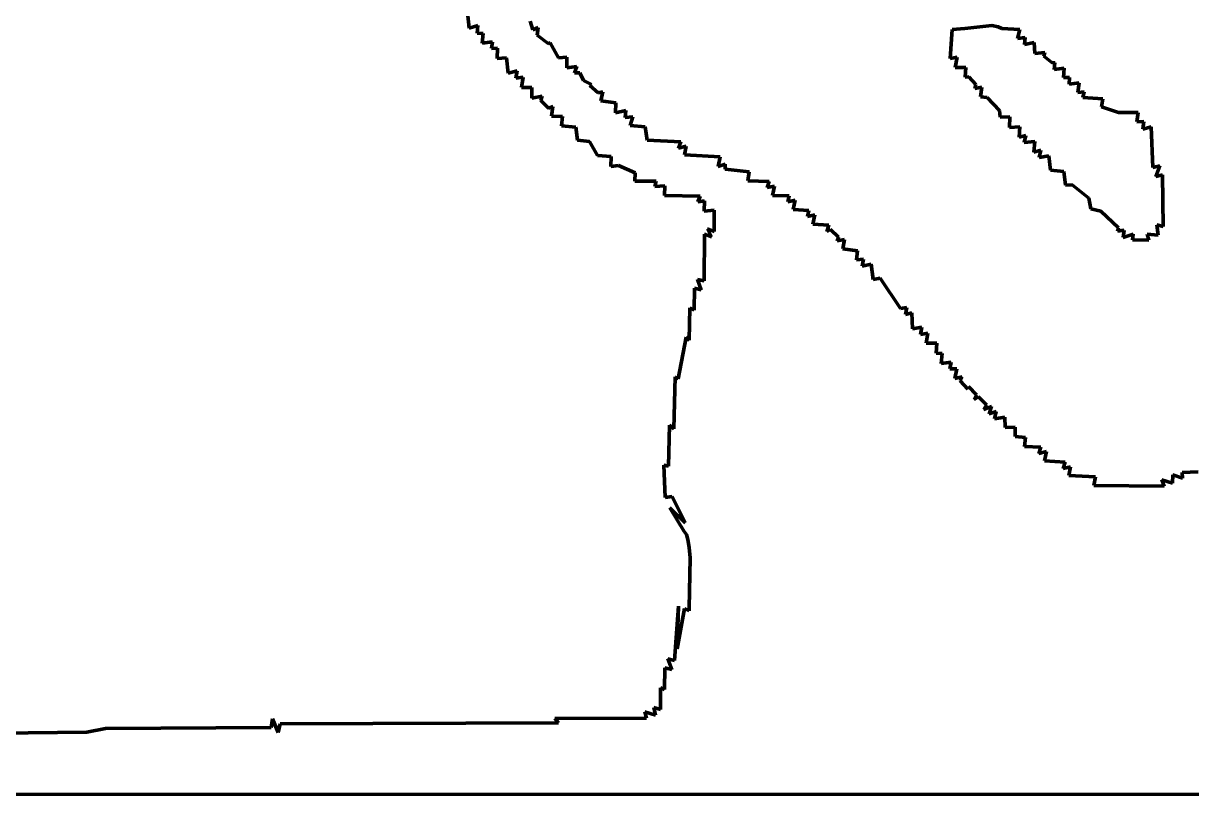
# Model space of a CAD drawing. Header units: millimetres. Extents: x 0 to 11.1, y 0 to 11.1.
# Drawn here: x 5.699 to 8.991, y 0 to 2.174 of the extents above; entities that cross this region are included whole.
import ezdxf

# ---------------------------------------------------------------- set-up
doc = ezdxf.new("R2010")
doc.units = ezdxf.units.MM
doc.layers.add('color#000000ff', color=7, linetype='CONTINUOUS', lineweight=100)
doc.layers.add('color#ffffffff', color=7, linetype='CONTINUOUS', lineweight=100)

msp = doc.modelspace()

# ---------------------------------------------------------------- linework, layer by layer
at = {"layer": 'color#000000ff'}
for p, q in [((6.9511, 2.2046), (6.9551, 2.1597)), ((7.1347, 2.1558), (7.1274, 2.1801)), ((6.9551, 2.1597), (6.9798, 2.1672)), ((6.9798, 2.1672), (6.9775, 2.1457)), ((6.9775, 2.1457), (6.9952, 2.1451)), ((6.9952, 2.1451), (6.9924, 2.1178)), ((7.1495, 2.1622), (7.1347, 2.1558)), ((7.1466, 2.1399), (7.1495, 2.1622)), ((7.1783, 2.1165), (7.1466, 2.1399)), ((8.3166, 2.156), (8.3106, 2.075)), ((8.3522, 2.1588), (8.3166, 2.156)), ((8.4278, 2.1672), (8.3522, 2.1588)), ((8.4457, 2.1636), (8.4278, 2.1672)), ((8.4563, 2.1596), (8.4457, 2.1636)), ((8.5065, 2.1559), (8.4563, 2.1596)), ((8.5003, 2.1305), (8.5065, 2.1559)), ((6.9924, 2.1178), (7.0214, 2.1213)), ((7.0214, 2.1213), (7.0185, 2.1029)), ((7.1836, 2.1191), (7.1783, 2.1165)), ((7.2069, 2.0762), (7.1836, 2.1191)), ((8.522, 2.1342), (8.5003, 2.1305)), ((8.5196, 2.1142), (8.522, 2.1342)), ((8.5475, 2.12), (8.5196, 2.1142)), ((8.549, 2.0886), (8.5475, 2.12)), ((7.0185, 2.1029), (7.0349, 2.1033)), ((7.0349, 2.1033), (7.0345, 2.0747)), ((7.0345, 2.0747), (7.0605, 2.0766)), ((7.0605, 2.0766), (7.0656, 2.0332)), ((7.2301, 2.0787), (7.2069, 2.0762)), ((7.2304, 2.0479), (7.2301, 2.0787)), ((8.3106, 2.075), (8.33, 2.0779)), ((8.33, 2.0779), (8.3248, 2.0489)), ((8.5769, 2.0916), (8.549, 2.0886)), ((8.5743, 2.0814), (8.5769, 2.0916)), ((8.5968, 2.0633), (8.5743, 2.0814)), ((7.2585, 2.052), (7.2304, 2.0479)), ((7.2524, 2.0338), (7.2585, 2.052)), ((8.3248, 2.0489), (8.3548, 2.049)), ((8.3548, 2.049), (8.3532, 2.022)), ((8.6054, 2.0622), (8.5968, 2.0633)), ((8.6034, 2.0437), (8.6054, 2.0622)), ((8.6317, 2.0477), (8.6034, 2.0437)), ((8.6302, 2.0215), (8.6317, 2.0477)), ((7.0656, 2.0332), (7.0909, 2.0394)), ((7.0909, 2.0394), (7.0873, 2.0189)), ((7.0873, 2.0189), (7.1071, 2.0222)), ((7.1071, 2.0222), (7.1024, 1.9927)), ((7.2668, 2.0338), (7.2524, 2.0338)), ((7.2778, 2.013), (7.2668, 2.0338)), ((7.2998, 2.0016), (7.2778, 2.013)), ((8.3532, 2.022), (8.3635, 2.0227)), ((8.3635, 2.0227), (8.3831, 2.001)), ((8.6471, 2.021), (8.6302, 2.0215)), ((8.6455, 2.0026), (8.6471, 2.021)), ((7.1024, 1.9927), (7.1315, 1.9931)), ((7.1315, 1.9931), (7.1317, 1.9632)), ((7.2954, 1.9983), (7.2998, 2.0016)), ((7.3192, 1.9775), (7.2954, 1.9983)), ((7.3316, 1.9809), (7.3192, 1.9775)), ((7.3264, 1.9552), (7.3316, 1.9809)), ((8.3831, 2.001), (8.3802, 1.9903)), ((8.3802, 1.9903), (8.3995, 1.9942)), ((8.3995, 1.9942), (8.3959, 1.9665)), ((8.6737, 2.0062), (8.6455, 2.0026)), ((8.6704, 1.979), (8.6737, 2.0062)), ((8.6882, 1.9803), (8.6704, 1.979)), ((8.6847, 1.9646), (8.6882, 1.9803)), ((7.1317, 1.9632), (7.1611, 1.9683)), ((7.1611, 1.9683), (7.1571, 1.9561)), ((7.1571, 1.9561), (7.1785, 1.9342)), ((7.3683, 1.9498), (7.3264, 1.9552)), ((7.3678, 1.9217), (7.3683, 1.9498)), ((8.3959, 1.9665), (8.4146, 1.9646)), ((8.4146, 1.9646), (8.4499, 1.9278)), ((8.7403, 1.961), (8.6847, 1.9646)), ((8.737, 1.9383), (8.7403, 1.961)), ((7.1785, 1.9342), (7.1914, 1.939)), ((7.1914, 1.939), (7.1871, 1.9124)), ((7.1871, 1.9124), (7.2182, 1.9107)), ((7.2182, 1.9107), (7.2158, 1.8851)), ((7.397, 1.9278), (7.3678, 1.9217)), ((7.3947, 1.9081), (7.397, 1.9278)), ((7.4162, 1.9102), (7.3947, 1.9081)), ((7.4091, 1.8855), (7.4162, 1.9102)), ((8.4499, 1.9278), (8.4518, 1.9089)), ((8.4518, 1.9089), (8.4789, 1.9102)), ((8.4789, 1.9102), (8.4782, 1.8806)), ((8.7853, 1.9226), (8.737, 1.9383)), ((8.8407, 1.9226), (8.7853, 1.9226)), ((8.8362, 1.8957), (8.8407, 1.9226)), ((7.2158, 1.8851), (7.2558, 1.8812)), ((7.2558, 1.8812), (7.2609, 1.8443)), ((7.4517, 1.8822), (7.4091, 1.8855)), ((7.4565, 1.8447), (7.4517, 1.8822)), ((8.4782, 1.8806), (8.5072, 1.8816)), ((8.5072, 1.8816), (8.5046, 1.8528)), ((8.8558, 1.8967), (8.8362, 1.8957)), ((8.8538, 1.8753), (8.8558, 1.8967)), ((8.8773, 1.882), (8.8538, 1.8753)), ((8.8819, 1.7671), (8.8773, 1.882)), ((7.2609, 1.8443), (7.2946, 1.8409)), ((7.5517, 1.8394), (7.4565, 1.8447)), ((8.5046, 1.8528), (8.5242, 1.8574)), ((8.5242, 1.8574), (8.5188, 1.8378)), ((7.2946, 1.8409), (7.3169, 1.801)), ((7.5453, 1.8218), (7.5517, 1.8394)), ((7.5672, 1.8273), (7.5453, 1.8218)), ((7.5618, 1.8029), (7.5672, 1.8273)), ((8.5188, 1.8378), (8.5488, 1.8406)), ((8.5488, 1.8406), (8.5461, 1.8109)), ((8.5461, 1.8109), (8.5664, 1.816)), ((8.5664, 1.816), (8.5616, 1.7955)), ((7.3169, 1.801), (7.3553, 1.798)), ((7.3553, 1.798), (7.3543, 1.7701)), ((7.6626, 1.7973), (7.5618, 1.8029)), ((7.6567, 1.7704), (7.6626, 1.7973)), ((8.5616, 1.7955), (8.5884, 1.8004)), ((8.5884, 1.8004), (8.5935, 1.7603)), ((7.3543, 1.7701), (7.3763, 1.7735)), ((7.3763, 1.7735), (7.4235, 1.7521)), ((7.4235, 1.7521), (7.422, 1.7288)), ((7.6764, 1.7768), (7.6567, 1.7704)), ((7.6767, 1.7623), (7.6764, 1.7768)), ((7.7445, 1.7553), (7.6767, 1.7623)), ((7.7405, 1.7303), (7.7445, 1.7553)), ((8.5935, 1.7603), (8.6311, 1.7564)), ((8.6311, 1.7564), (8.6353, 1.7176)), ((8.9011, 1.7717), (8.8819, 1.7671)), ((8.8898, 1.7425), (8.9011, 1.7717)), ((8.9093, 1.7464), (8.8898, 1.7425)), ((8.9106, 1.6009), (8.9093, 1.7464)), ((7.422, 1.7288), (7.4823, 1.7292)), ((7.4823, 1.7292), (7.4786, 1.7141)), ((7.4786, 1.7141), (7.5067, 1.7154)), ((7.5067, 1.7154), (7.5058, 1.6884)), ((7.8004, 1.7277), (7.7405, 1.7303)), ((7.7949, 1.7108), (7.8004, 1.7277)), ((7.8152, 1.7147), (7.7949, 1.7108)), ((7.8104, 1.6889), (7.8152, 1.7147)), ((8.6353, 1.7176), (8.6547, 1.7189)), ((8.6547, 1.7189), (8.7011, 1.6812)), ((7.5058, 1.6884), (7.606, 1.687)), ((7.606, 1.687), (7.5998, 1.6707)), ((7.8571, 1.6871), (7.8104, 1.6889)), ((7.8528, 1.6703), (7.8571, 1.6871)), ((8.7011, 1.6812), (8.7071, 1.6512)), ((7.5998, 1.6707), (7.6188, 1.6738)), ((7.6188, 1.6738), (7.6177, 1.6444)), ((7.6177, 1.6444), (7.6455, 1.6476)), ((7.6455, 1.6476), (7.6461, 1.5883)), ((7.8743, 1.675), (7.8528, 1.6703)), ((7.8679, 1.6488), (7.8743, 1.675)), ((7.9127, 1.6466), (7.8679, 1.6488)), ((7.9087, 1.6291), (7.9127, 1.6466)), ((8.7071, 1.6512), (8.7349, 1.644)), ((7.9291, 1.6336), (7.9087, 1.6291)), ((7.9235, 1.6077), (7.9291, 1.6336)), ((8.7349, 1.644), (8.7852, 1.5974)), ((7.6461, 1.5867), (7.6265, 1.5944)), ((7.6265, 1.5944), (7.6381, 1.572)), ((7.6461, 1.5883), (7.6461, 1.5867)), ((7.9683, 1.6052), (7.9235, 1.6077)), ((7.9629, 1.5874), (7.9683, 1.6052)), ((7.9736, 1.5928), (7.9629, 1.5874)), ((7.9962, 1.5711), (7.9736, 1.5928)), ((8.7852, 1.5974), (8.7816, 1.5883)), ((8.7816, 1.5883), (8.8005, 1.5906)), ((8.8005, 1.5906), (8.7981, 1.5699)), ((8.8964, 1.5764), (8.8932, 1.6057)), ((8.8932, 1.6057), (8.9106, 1.6009)), ((7.6188, 1.5791), (7.6175, 1.4483)), ((7.6381, 1.572), (7.6188, 1.5791)), ((7.992, 1.5608), (7.9962, 1.5711)), ((8.0125, 1.5641), (7.992, 1.5608)), ((8.0084, 1.5383), (8.0125, 1.5641)), ((8.7981, 1.5699), (8.8264, 1.5793)), ((8.8264, 1.5793), (8.8242, 1.5638)), ((8.8242, 1.5638), (8.8706, 1.5624)), ((8.8706, 1.5624), (8.866, 1.5792)), ((8.866, 1.5792), (8.8964, 1.5764)), ((8.0495, 1.5328), (8.0084, 1.5383)), ((8.0471, 1.5072), (8.0495, 1.5328)), ((8.0667, 1.5088), (8.0471, 1.5072)), ((8.0625, 1.4892), (8.0667, 1.5088)), ((8.0878, 1.4954), (8.0625, 1.4892)), ((8.094, 1.4518), (8.0878, 1.4954)), ((7.6175, 1.4483), (7.5989, 1.452)), ((7.5989, 1.452), (7.6089, 1.423)), ((8.1132, 1.4555), (8.094, 1.4518)), ((8.1705, 1.3696), (8.1132, 1.4555)), ((7.59, 1.4271), (7.5897, 1.3657)), ((7.6089, 1.423), (7.59, 1.4271)), ((7.5774, 1.3717), (7.5755, 1.2804)), ((7.5897, 1.3657), (7.5774, 1.3717)), ((8.1885, 1.3731), (8.1705, 1.3696)), ((8.1849, 1.3527), (8.1885, 1.3731)), ((8.2023, 1.3574), (8.1849, 1.3527)), ((8.2046, 1.3132), (8.2023, 1.3574)), ((8.231, 1.3178), (8.2046, 1.3132)), ((8.227, 1.297), (8.231, 1.3178)), ((7.5663, 1.2894), (7.5442, 1.1717)), ((7.5755, 1.2804), (7.5663, 1.2894)), ((8.2473, 1.3007), (8.227, 1.297)), ((8.2433, 1.2727), (8.2473, 1.3007)), ((8.2728, 1.2726), (8.2433, 1.2727)), ((8.2713, 1.244), (8.2728, 1.2726)), ((8.2879, 1.2436), (8.2713, 1.244)), ((8.2856, 1.2147), (8.2879, 1.2436)), ((8.3137, 1.2186), (8.2856, 1.2147)), ((8.3097, 1.1998), (8.3137, 1.2186)), ((8.3294, 1.2002), (8.3097, 1.1998)), ((8.3233, 1.173), (8.3294, 1.2002)), ((7.5359, 1.1771), (7.5322, 1.0311)), ((7.5442, 1.1717), (7.5359, 1.1771)), ((8.3447, 1.1775), (8.3233, 1.173)), ((8.3391, 1.1664), (8.3447, 1.1775)), ((8.3602, 1.1426), (8.3391, 1.1664)), ((8.3624, 1.1503), (8.3602, 1.1426)), ((8.3849, 1.1264), (8.3624, 1.1503)), ((8.3778, 1.114), (8.3849, 1.1264)), ((8.3902, 1.1207), (8.3778, 1.114)), ((8.4134, 1.0985), (8.3902, 1.1207)), ((8.4053, 1.0858), (8.4134, 1.0985)), ((8.4272, 1.0936), (8.4053, 1.0858)), ((8.4204, 1.0733), (8.4272, 1.0936)), ((8.4405, 1.0796), (8.4204, 1.0733)), ((8.4355, 1.0594), (8.4405, 1.0796)), ((8.4649, 1.0635), (8.4355, 1.0594)), ((8.4655, 1.0347), (8.4649, 1.0635)), ((7.5196, 1.0417), (7.5167, 0.9255)), ((7.5322, 1.0311), (7.5196, 1.0417)), ((8.4936, 1.0354), (8.4655, 1.0347)), ((8.4939, 1.0089), (8.4936, 1.0354)), ((8.5231, 1.0065), (8.4939, 1.0089)), ((8.5198, 0.9812), (8.5231, 1.0065)), ((8.566, 0.979), (8.5198, 0.9812)), ((8.5603, 0.9612), (8.566, 0.979)), ((8.5823, 0.9666), (8.5603, 0.9612)), ((8.5759, 0.9412), (8.5823, 0.9666)), ((7.5167, 0.9255), (7.5039, 0.9281)), ((7.5039, 0.9281), (7.5073, 0.8371)), ((8.6344, 0.9366), (8.5759, 0.9412)), ((8.6285, 0.919), (8.6344, 0.9366)), ((8.6496, 0.924), (8.6285, 0.919)), ((8.6449, 0.8996), (8.6496, 0.924)), ((8.72, 0.8954), (8.6449, 0.8996)), ((8.7158, 0.8716), (8.72, 0.8954)), ((8.9378, 0.901), (8.9373, 0.878)), ((8.9652, 0.8917), (8.9378, 0.901)), ((9.0097, 0.9093), (8.9638, 0.9083)), ((8.9638, 0.9083), (8.9652, 0.8917)), ((8.9134, 0.8689), (8.7158, 0.8716)), ((8.9373, 0.878), (8.9074, 0.8868)), ((8.9074, 0.8868), (8.9134, 0.8689)), ((7.5073, 0.8371), (7.5277, 0.8403)), ((7.5277, 0.8403), (7.5642, 0.7658)), ((7.5642, 0.7658), (7.5211, 0.8085)), ((7.5211, 0.8085), (7.5612, 0.7416)), ((7.5612, 0.7416), (7.5674, 0.7331)), ((7.5674, 0.7331), (7.5712, 0.7187)), ((7.5712, 0.7187), (7.5753, 0.6969)), ((7.5753, 0.6969), (7.578, 0.6674)), ((7.578, 0.6674), (7.5751, 0.5251)), ((7.5449, 0.5316), (7.5338, 0.378)), ((7.5415, 0.411), (7.5449, 0.5316)), ((7.5624, 0.5247), (7.5415, 0.411)), ((7.5754, 0.5177), (7.5624, 0.5247)), ((7.5751, 0.5251), (7.5754, 0.5177)), ((7.5338, 0.378), (7.5152, 0.3831)), ((7.5152, 0.3831), (7.5266, 0.3526)), ((7.5071, 0.3576), (7.5059, 0.2961)), ((7.5266, 0.3526), (7.5071, 0.3576)), ((7.4947, 0.3008), (7.4942, 0.24)), ((7.5059, 0.2961), (7.4947, 0.3008)), ((7.48, 0.2236), (7.4499, 0.2337)), ((7.4499, 0.2337), (7.4554, 0.2151)), ((7.4942, 0.24), (7.476, 0.2456)), ((7.476, 0.2456), (7.48, 0.2236)), ((6.4013, 0.2139), (6.3972, 0.1891)), ((6.4176, 0.1754), (6.4013, 0.2139)), ((6.4232, 0.1998), (6.4176, 0.1754)), ((7.2066, 0.2019), (6.4232, 0.1998)), ((7.4554, 0.2151), (7.1967, 0.2143)), ((7.1967, 0.2143), (7.2066, 0.2019)), ((5.8777, 0.1763), (5.6295, 0.1733)), ((5.9304, 0.1866), (5.8777, 0.1763)), ((6.3972, 0.1891), (5.9304, 0.1866))]:
    msp.add_line(p, q, dxfattribs=at)
at = {"layer": 'color#ffffffff'}
for p, q in [((6.9551, 2.1597), (6.9511, 2.2046)), ((7.1274, 2.1801), (7.1347, 2.1558)), ((6.9798, 2.1672), (6.9551, 2.1597)), ((6.9775, 2.1457), (6.9798, 2.1672)), ((6.9952, 2.1451), (6.9775, 2.1457)), ((6.9924, 2.1178), (6.9952, 2.1451)), ((7.1347, 2.1558), (7.1495, 2.1622)), ((7.1495, 2.1622), (7.1466, 2.1399)), ((7.1466, 2.1399), (7.1783, 2.1165)), ((8.3106, 2.075), (8.3166, 2.156)), ((8.3166, 2.156), (8.3522, 2.1588)), ((8.3522, 2.1588), (8.4278, 2.1672)), ((8.4278, 2.1672), (8.4457, 2.1636)), ((8.4457, 2.1636), (8.4563, 2.1596)), ((8.4563, 2.1596), (8.5065, 2.1559)), ((8.5065, 2.1559), (8.5003, 2.1305)), ((7.0214, 2.1213), (6.9924, 2.1178)), ((7.0185, 2.1029), (7.0214, 2.1213)), ((7.1783, 2.1165), (7.1836, 2.1191)), ((7.1836, 2.1191), (7.2069, 2.0762)), ((8.5003, 2.1305), (8.522, 2.1342)), ((8.522, 2.1342), (8.5196, 2.1142)), ((8.5196, 2.1142), (8.5475, 2.12)), ((8.5475, 2.12), (8.549, 2.0886)), ((7.0349, 2.1033), (7.0185, 2.1029)), ((7.0345, 2.0747), (7.0349, 2.1033)), ((7.0605, 2.0766), (7.0345, 2.0747)), ((7.0656, 2.0332), (7.0605, 2.0766)), ((7.2069, 2.0762), (7.2301, 2.0787)), ((7.2301, 2.0787), (7.2304, 2.0479)), ((8.33, 2.0779), (8.3106, 2.075)), ((8.3248, 2.0489), (8.33, 2.0779)), ((8.549, 2.0886), (8.5769, 2.0916)), ((8.5769, 2.0916), (8.5743, 2.0814)), ((8.5743, 2.0814), (8.5968, 2.0633)), ((7.2304, 2.0479), (7.2585, 2.052)), ((7.2585, 2.052), (7.2524, 2.0338)), ((8.3548, 2.049), (8.3248, 2.0489)), ((8.3532, 2.022), (8.3548, 2.049)), ((8.5968, 2.0633), (8.6054, 2.0622)), ((8.6054, 2.0622), (8.6034, 2.0437)), ((8.6034, 2.0437), (8.6317, 2.0477)), ((8.6317, 2.0477), (8.6302, 2.0215)), ((7.0909, 2.0394), (7.0656, 2.0332)), ((7.0873, 2.0189), (7.0909, 2.0394)), ((7.1071, 2.0222), (7.0873, 2.0189)), ((7.1024, 1.9927), (7.1071, 2.0222)), ((7.2524, 2.0338), (7.2668, 2.0338)), ((7.2668, 2.0338), (7.2778, 2.013)), ((7.2778, 2.013), (7.2998, 2.0016)), ((8.3635, 2.0227), (8.3532, 2.022)), ((8.3831, 2.001), (8.3635, 2.0227)), ((8.6302, 2.0215), (8.6471, 2.021)), ((8.6471, 2.021), (8.6455, 2.0026)), ((7.1315, 1.9931), (7.1024, 1.9927)), ((7.1317, 1.9632), (7.1315, 1.9931)), ((7.2998, 2.0016), (7.2954, 1.9983)), ((7.2954, 1.9983), (7.3192, 1.9775)), ((7.3192, 1.9775), (7.3316, 1.9809)), ((7.3316, 1.9809), (7.3264, 1.9552)), ((8.3802, 1.9903), (8.3831, 2.001)), ((8.3995, 1.9942), (8.3802, 1.9903)), ((8.3959, 1.9665), (8.3995, 1.9942)), ((8.6455, 2.0026), (8.6737, 2.0062)), ((8.6737, 2.0062), (8.6704, 1.979)), ((8.6704, 1.979), (8.6882, 1.9803)), ((8.6882, 1.9803), (8.6847, 1.9646)), ((7.1611, 1.9683), (7.1317, 1.9632)), ((7.1571, 1.9561), (7.1611, 1.9683)), ((7.1785, 1.9342), (7.1571, 1.9561)), ((7.3264, 1.9552), (7.3683, 1.9498)), ((7.3683, 1.9498), (7.3678, 1.9217)), ((8.4146, 1.9646), (8.3959, 1.9665)), ((8.4499, 1.9278), (8.4146, 1.9646)), ((8.6847, 1.9646), (8.7403, 1.961)), ((8.7403, 1.961), (8.737, 1.9383)), ((7.1914, 1.939), (7.1785, 1.9342)), ((7.1871, 1.9124), (7.1914, 1.939)), ((7.2182, 1.9107), (7.1871, 1.9124)), ((7.2158, 1.8851), (7.2182, 1.9107)), ((7.3678, 1.9217), (7.397, 1.9278)), ((7.397, 1.9278), (7.3947, 1.9081)), ((7.3947, 1.9081), (7.4162, 1.9102)), ((7.4162, 1.9102), (7.4091, 1.8855)), ((8.4518, 1.9089), (8.4499, 1.9278)), ((8.4789, 1.9102), (8.4518, 1.9089)), ((8.4782, 1.8806), (8.4789, 1.9102)), ((8.737, 1.9383), (8.7853, 1.9226)), ((8.7853, 1.9226), (8.8407, 1.9226)), ((8.8407, 1.9226), (8.8362, 1.8957)), ((7.2558, 1.8812), (7.2158, 1.8851)), ((7.2609, 1.8443), (7.2558, 1.8812)), ((7.4091, 1.8855), (7.4517, 1.8822)), ((7.4517, 1.8822), (7.4565, 1.8447)), ((8.5072, 1.8816), (8.4782, 1.8806)), ((8.5046, 1.8528), (8.5072, 1.8816)), ((8.8362, 1.8957), (8.8558, 1.8967)), ((8.8558, 1.8967), (8.8538, 1.8753)), ((8.8538, 1.8753), (8.8773, 1.882)), ((8.8773, 1.882), (8.8819, 1.7671)), ((7.2946, 1.8409), (7.2609, 1.8443)), ((7.4565, 1.8447), (7.5517, 1.8394)), ((8.5242, 1.8574), (8.5046, 1.8528)), ((8.5188, 1.8378), (8.5242, 1.8574)), ((7.3169, 1.801), (7.2946, 1.8409)), ((7.5517, 1.8394), (7.5453, 1.8218)), ((7.5453, 1.8218), (7.5672, 1.8273)), ((7.5672, 1.8273), (7.5618, 1.8029)), ((8.5488, 1.8406), (8.5188, 1.8378)), ((8.5461, 1.8109), (8.5488, 1.8406)), ((8.5664, 1.816), (8.5461, 1.8109)), ((8.5616, 1.7955), (8.5664, 1.816)), ((7.3553, 1.798), (7.3169, 1.801)), ((7.3543, 1.7701), (7.3553, 1.798)), ((7.5618, 1.8029), (7.6626, 1.7973)), ((7.6626, 1.7973), (7.6567, 1.7704)), ((8.5884, 1.8004), (8.5616, 1.7955)), ((8.5935, 1.7603), (8.5884, 1.8004)), ((7.3763, 1.7735), (7.3543, 1.7701)), ((7.4235, 1.7521), (7.3763, 1.7735)), ((7.422, 1.7288), (7.4235, 1.7521)), ((7.6567, 1.7704), (7.6764, 1.7768)), ((7.6764, 1.7768), (7.6767, 1.7623)), ((7.6767, 1.7623), (7.7445, 1.7553)), ((7.7445, 1.7553), (7.7405, 1.7303)), ((8.6311, 1.7564), (8.5935, 1.7603)), ((8.6353, 1.7176), (8.6311, 1.7564)), ((8.8819, 1.7671), (8.9011, 1.7717)), ((8.9011, 1.7717), (8.8898, 1.7425)), ((8.8898, 1.7425), (8.9093, 1.7464)), ((8.9093, 1.7464), (8.9106, 1.6009)), ((7.4823, 1.7292), (7.422, 1.7288)), ((7.4786, 1.7141), (7.4823, 1.7292)), ((7.5067, 1.7154), (7.4786, 1.7141)), ((7.5058, 1.6884), (7.5067, 1.7154)), ((7.7405, 1.7303), (7.8004, 1.7277)), ((7.8004, 1.7277), (7.7949, 1.7108)), ((7.7949, 1.7108), (7.8152, 1.7147)), ((7.8152, 1.7147), (7.8104, 1.6889)), ((8.6547, 1.7189), (8.6353, 1.7176)), ((8.7011, 1.6812), (8.6547, 1.7189)), ((7.606, 1.687), (7.5058, 1.6884)), ((7.5998, 1.6707), (7.606, 1.687)), ((7.8104, 1.6889), (7.8571, 1.6871)), ((7.8571, 1.6871), (7.8528, 1.6703)), ((8.7071, 1.6512), (8.7011, 1.6812)), ((7.6188, 1.6738), (7.5998, 1.6707)), ((7.6177, 1.6444), (7.6188, 1.6738)), ((7.6455, 1.6476), (7.6177, 1.6444)), ((7.6461, 1.5883), (7.6455, 1.6476)), ((7.8528, 1.6703), (7.8743, 1.675)), ((7.8743, 1.675), (7.8679, 1.6488)), ((7.8679, 1.6488), (7.9127, 1.6466)), ((7.9127, 1.6466), (7.9087, 1.6291)), ((8.7349, 1.644), (8.7071, 1.6512)), ((7.9087, 1.6291), (7.9291, 1.6336)), ((7.9291, 1.6336), (7.9235, 1.6077)), ((8.7852, 1.5974), (8.7349, 1.644)), ((7.6381, 1.572), (7.6265, 1.5944)), ((7.6265, 1.5944), (7.6461, 1.5867)), ((7.6461, 1.5867), (7.6461, 1.5883)), ((7.9235, 1.6077), (7.9683, 1.6052)), ((7.9683, 1.6052), (7.9629, 1.5874)), ((7.9629, 1.5874), (7.9736, 1.5928)), ((7.9736, 1.5928), (7.9962, 1.5711)), ((8.7816, 1.5883), (8.7852, 1.5974)), ((8.8005, 1.5906), (8.7816, 1.5883)), ((8.7981, 1.5699), (8.8005, 1.5906)), ((8.9106, 1.6009), (8.8932, 1.6057)), ((8.8932, 1.6057), (8.8964, 1.5764)), ((7.6175, 1.4483), (7.6188, 1.5791)), ((7.6188, 1.5791), (7.6381, 1.572)), ((7.9962, 1.5711), (7.992, 1.5608)), ((7.992, 1.5608), (8.0125, 1.5641)), ((8.0125, 1.5641), (8.0084, 1.5383)), ((8.8264, 1.5793), (8.7981, 1.5699)), ((8.8242, 1.5638), (8.8264, 1.5793)), ((8.8706, 1.5624), (8.8242, 1.5638)), ((8.8964, 1.5764), (8.866, 1.5792)), ((8.866, 1.5792), (8.8706, 1.5624)), ((8.0084, 1.5383), (8.0495, 1.5328)), ((8.0495, 1.5328), (8.0471, 1.5072)), ((8.0471, 1.5072), (8.0667, 1.5088)), ((8.0667, 1.5088), (8.0625, 1.4892)), ((8.0625, 1.4892), (8.0878, 1.4954)), ((8.0878, 1.4954), (8.094, 1.4518)), ((7.6089, 1.423), (7.5989, 1.452)), ((7.5989, 1.452), (7.6175, 1.4483)), ((8.094, 1.4518), (8.1132, 1.4555)), ((8.1132, 1.4555), (8.1705, 1.3696)), ((7.5897, 1.3657), (7.59, 1.4271)), ((7.59, 1.4271), (7.6089, 1.423)), ((7.5755, 1.2804), (7.5774, 1.3717)), ((7.5774, 1.3717), (7.5897, 1.3657)), ((8.1705, 1.3696), (8.1885, 1.3731)), ((8.1885, 1.3731), (8.1849, 1.3527)), ((8.1849, 1.3527), (8.2023, 1.3574)), ((8.2023, 1.3574), (8.2046, 1.3132)), ((8.2046, 1.3132), (8.231, 1.3178)), ((8.231, 1.3178), (8.227, 1.297)), ((7.5442, 1.1717), (7.5663, 1.2894)), ((7.5663, 1.2894), (7.5755, 1.2804)), ((8.227, 1.297), (8.2473, 1.3007)), ((8.2473, 1.3007), (8.2433, 1.2727)), ((8.2433, 1.2727), (8.2728, 1.2726)), ((8.2728, 1.2726), (8.2713, 1.244)), ((8.2713, 1.244), (8.2879, 1.2436)), ((8.2879, 1.2436), (8.2856, 1.2147)), ((8.2856, 1.2147), (8.3137, 1.2186)), ((8.3137, 1.2186), (8.3097, 1.1998)), ((8.3097, 1.1998), (8.3294, 1.2002)), ((8.3294, 1.2002), (8.3233, 1.173)), ((7.5322, 1.0311), (7.5359, 1.1771)), ((7.5359, 1.1771), (7.5442, 1.1717)), ((8.3233, 1.173), (8.3447, 1.1775)), ((8.3447, 1.1775), (8.3391, 1.1664)), ((8.3391, 1.1664), (8.3602, 1.1426)), ((8.3602, 1.1426), (8.3624, 1.1503)), ((8.3624, 1.1503), (8.3849, 1.1264)), ((8.3849, 1.1264), (8.3778, 1.114)), ((8.3778, 1.114), (8.3902, 1.1207)), ((8.3902, 1.1207), (8.4134, 1.0985)), ((8.4134, 1.0985), (8.4053, 1.0858)), ((8.4053, 1.0858), (8.4272, 1.0936)), ((8.4272, 1.0936), (8.4204, 1.0733)), ((8.4204, 1.0733), (8.4405, 1.0796)), ((8.4405, 1.0796), (8.4355, 1.0594)), ((8.4355, 1.0594), (8.4649, 1.0635)), ((8.4649, 1.0635), (8.4655, 1.0347)), ((7.5167, 0.9255), (7.5196, 1.0417)), ((7.5196, 1.0417), (7.5322, 1.0311)), ((8.4655, 1.0347), (8.4936, 1.0354)), ((8.4936, 1.0354), (8.4939, 1.0089)), ((8.4939, 1.0089), (8.5231, 1.0065)), ((8.5231, 1.0065), (8.5198, 0.9812)), ((8.5198, 0.9812), (8.566, 0.979)), ((8.566, 0.979), (8.5603, 0.9612)), ((8.5603, 0.9612), (8.5823, 0.9666)), ((8.5823, 0.9666), (8.5759, 0.9412)), ((7.5073, 0.8371), (7.5039, 0.9281)), ((7.5039, 0.9281), (7.5167, 0.9255)), ((8.5759, 0.9412), (8.6344, 0.9366)), ((8.6344, 0.9366), (8.6285, 0.919)), ((8.6285, 0.919), (8.6496, 0.924)), ((8.6496, 0.924), (8.6449, 0.8996)), ((8.6449, 0.8996), (8.72, 0.8954)), ((8.72, 0.8954), (8.7158, 0.8716)), ((8.9373, 0.878), (8.9378, 0.901)), ((8.9378, 0.901), (8.9652, 0.8917)), ((8.9638, 0.9083), (9.0097, 0.9093)), ((8.9652, 0.8917), (8.9638, 0.9083)), ((8.7158, 0.8716), (8.9134, 0.8689)), ((8.9134, 0.8689), (8.9074, 0.8868)), ((8.9074, 0.8868), (8.9373, 0.878)), ((7.5277, 0.8403), (7.5073, 0.8371)), ((7.5642, 0.7658), (7.5277, 0.8403)), ((7.5612, 0.7416), (7.5211, 0.8085)), ((7.5211, 0.8085), (7.5642, 0.7658)), ((7.5674, 0.7331), (7.5612, 0.7416)), ((7.5712, 0.7187), (7.5674, 0.7331)), ((7.5753, 0.6969), (7.5712, 0.7187)), ((7.578, 0.6674), (7.5753, 0.6969)), ((7.5751, 0.5251), (7.578, 0.6674)), ((7.5338, 0.378), (7.5449, 0.5316)), ((7.5449, 0.5316), (7.5415, 0.411)), ((7.5415, 0.411), (7.5624, 0.5247)), ((7.5624, 0.5247), (7.5754, 0.5177)), ((7.5754, 0.5177), (7.5751, 0.5251)), ((7.5266, 0.3526), (7.5152, 0.3831)), ((7.5152, 0.3831), (7.5338, 0.378)), ((7.5059, 0.2961), (7.5071, 0.3576)), ((7.5071, 0.3576), (7.5266, 0.3526)), ((7.4942, 0.24), (7.4947, 0.3008)), ((7.4947, 0.3008), (7.5059, 0.2961)), ((7.4554, 0.2151), (7.4499, 0.2337)), ((7.4499, 0.2337), (7.48, 0.2236)), ((7.48, 0.2236), (7.476, 0.2456)), ((7.476, 0.2456), (7.4942, 0.24)), ((6.3972, 0.1891), (6.4013, 0.2139)), ((6.4013, 0.2139), (6.4176, 0.1754)), ((6.4176, 0.1754), (6.4232, 0.1998)), ((6.4232, 0.1998), (7.2066, 0.2019)), ((7.1967, 0.2143), (7.4554, 0.2151)), ((7.2066, 0.2019), (7.1967, 0.2143)), ((5.6295, 0.1733), (5.8777, 0.1763)), ((5.8777, 0.1763), (5.9304, 0.1866)), ((5.9304, 0.1866), (6.3972, 0.1891)), ((11.1111, 0), (0, 0))]:
    msp.add_line(p, q, dxfattribs=at)

doc.saveas('drawing.dxf')
